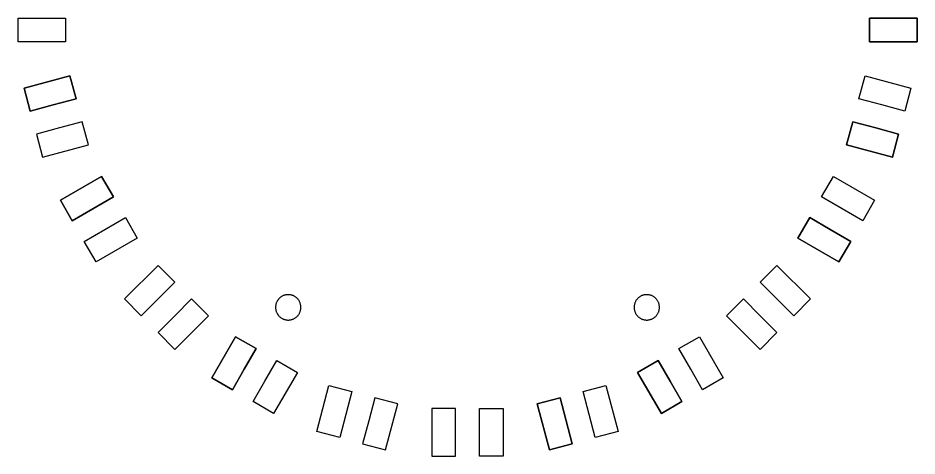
# Model space of a CAD drawing. Extents: x 89 to 208, y 46 to 165.
# Drawn here: x 91.9 to 205.4, y 48.6 to 103.8 of the extents above; entities that cross this region are included whole.
import ezdxf

# ---------------------------------------------------------------- set-up
doc = ezdxf.new("R2010")
doc.units = 0
doc.layers.get('0').update_dxf_attribs({"linetype": 'CONTINUOUS'})

# ---------------------------------------------------------------- blocks, each defined once
blk = doc.blocks.new('BLOCK_2')
at = {"color": 7}
blk.add_lwpolyline([(144.2, 48.55), (147.2, 48.55), (147.2, 51.55), (147.2, 54.55), (144.2, 54.55), (144.2, 48.55)], dxfattribs=at)
blk = doc.blocks.new('BLOCK_3')
at = {"color": 7}
blk.add_lwpolyline([(150.2, 48.55), (150.2, 51.55), (150.2, 54.55), (153.2, 54.55), (153.2, 48.55), (150.2, 48.55)], dxfattribs=at)
blk = doc.blocks.new('BLOCK_4')
at = {"color": 7}
blk.add_lwpolyline([(157.48, 55.12), (160.38, 55.9), (161.16, 53), (161.93, 50.1), (159.04, 49.32), (157.48, 55.12)], dxfattribs=at)
blk = doc.blocks.new('BLOCK_5')
at = {"color": 7}
blk.add_lwpolyline([(163.28, 56.67), (166.18, 57.45), (167.73, 51.65), (164.83, 50.88), (164.06, 53.77), (163.28, 56.67)], dxfattribs=at)
blk = doc.blocks.new('BLOCK_6')
at = {"color": 7}
blk.add_lwpolyline([(131.21, 57.45), (134.11, 56.67), (133.34, 53.77), (132.56, 50.88), (129.66, 51.65), (131.21, 57.45)], dxfattribs=at)
blk = doc.blocks.new('BLOCK_7')
at = {"color": 7}
blk.add_lwpolyline([(136.23, 53), (135.46, 50.1), (138.35, 49.32), (139.91, 55.12), (137.01, 55.9), (136.23, 53)], dxfattribs=at)
blk = doc.blocks.new('BLOCK_8')
at = {"color": 7}
blk.add_lwpolyline([(124.62, 60.6), (127.22, 59.1), (124.22, 53.91), (121.62, 55.41), (123.12, 58.01), (124.62, 60.6)], dxfattribs=at)
blk = doc.blocks.new('BLOCK_9')
at = {"color": 7}
blk.add_lwpolyline([(170.17, 59.1), (172.77, 60.6), (174.27, 58.01), (175.77, 55.41), (173.17, 53.91), (170.17, 59.1)], dxfattribs=at)
blk = doc.blocks.new('BLOCK_10')
at = {"color": 7}
blk.add_lwpolyline([(175.37, 62.1), (177.97, 63.6), (180.97, 58.41), (178.37, 56.91), (176.87, 59.51), (175.37, 62.1)], dxfattribs=at)
blk = doc.blocks.new('BLOCK_11')
at = {"color": 7}
blk.add_lwpolyline([(183.52, 68.36), (185.64, 66.24), (187.76, 64.12), (185.64, 61.99), (181.4, 66.24), (183.52, 68.36)], dxfattribs=at)
blk = doc.blocks.new('BLOCK_12')
at = {"color": 7}
blk.add_lwpolyline([(185.64, 70.48), (187.76, 72.6), (192.01, 68.36), (189.88, 66.24), (187.76, 68.36), (185.64, 70.48)], dxfattribs=at)
blk = doc.blocks.new('BLOCK_13')
at = {"color": 7}
blk.add_lwpolyline([(190.4, 76.03), (191.9, 78.63), (194.49, 77.13), (197.09, 75.63), (195.59, 73.03), (190.4, 76.03)], dxfattribs=at)
blk = doc.blocks.new('BLOCK_14')
at = {"color": 7}
blk.add_lwpolyline([(194.9, 83.83), (200.09, 80.83), (198.59, 78.23), (195.99, 79.73), (193.4, 81.23), (194.9, 83.83)], dxfattribs=at)
blk = doc.blocks.new('BLOCK_15')
at = {"color": 7}
blk.add_lwpolyline([(202.35, 86.27), (203.12, 89.17), (200.23, 89.94), (197.33, 90.72), (196.55, 87.82), (202.35, 86.27)], dxfattribs=at)
blk = doc.blocks.new('BLOCK_16')
at = {"color": 7}
blk.add_lwpolyline([(198.88, 96.52), (204.68, 94.96), (203.9, 92.07), (201, 92.84), (198.1, 93.62), (198.88, 96.52)], dxfattribs=at)
blk = doc.blocks.new('BLOCK_17')
at = {"color": 7}
blk.add_lwpolyline([(205.45, 100.8), (205.45, 103.8), (202.45, 103.8), (199.45, 103.8), (199.45, 100.8), (205.45, 100.8)], dxfattribs=at)
blk = doc.blocks.new('BLOCK_41')
at = {"color": 7}
blk.add_lwpolyline([(97.95, 100.8), (91.95, 100.8), (91.95, 103.8), (94.95, 103.8), (97.95, 103.8), (97.95, 100.8)], dxfattribs=at)
blk = doc.blocks.new('BLOCK_43')
at = {"color": 7}
blk.add_lwpolyline([(93.49, 92.07), (96.39, 92.84), (99.29, 93.62), (98.51, 96.52), (92.71, 94.96), (93.49, 92.07)], dxfattribs=at)
blk = doc.blocks.new('BLOCK_44')
at = {"color": 7}
blk.add_lwpolyline([(97.17, 89.94), (94.27, 89.17), (95.04, 86.27), (100.84, 87.82), (100.06, 90.72), (97.17, 89.94)], dxfattribs=at)
blk = doc.blocks.new('BLOCK_45')
at = {"color": 7}
blk.add_lwpolyline([(100.3, 75.63), (102.9, 77.13), (105.5, 78.63), (107, 76.03), (101.8, 73.03), (100.3, 75.63)], dxfattribs=at)
blk = doc.blocks.new('BLOCK_46')
at = {"color": 7}
blk.add_lwpolyline([(98.8, 78.23), (101.4, 79.73), (104, 81.23), (102.5, 83.83), (97.3, 80.83), (98.8, 78.23)], dxfattribs=at)
blk = doc.blocks.new('BLOCK_47')
at = {"color": 7}
blk.add_lwpolyline([(107.51, 66.24), (109.63, 68.36), (111.75, 70.48), (109.63, 72.6), (105.39, 68.36), (107.51, 66.24)], dxfattribs=at)
blk = doc.blocks.new('BLOCK_48')
at = {"color": 7}
blk.add_lwpolyline([(109.63, 64.12), (111.75, 66.24), (113.87, 68.36), (115.99, 66.24), (111.75, 61.99), (109.63, 64.12)], dxfattribs=at)
blk = doc.blocks.new('BLOCK_49')
at = {"color": 7}
blk.add_lwpolyline([(119.42, 63.6), (122.02, 62.1), (120.52, 59.51), (119.02, 56.91), (116.42, 58.41), (119.42, 63.6)], dxfattribs=at)
blk = doc.blocks.new('BLOCK_51')
at = {"color": 7}
blk.add_lwpolyline([(161.16, 53), (160.38, 55.9), (157.48, 55.12), (159.04, 49.32), (161.93, 50.1), (161.16, 53)], dxfattribs=at)
blk = doc.blocks.new('BLOCK_52')
at = {"color": 7}
blk.add_lwpolyline([(133.34, 53.77), (132.56, 50.88), (129.66, 51.65), (131.21, 57.45), (134.11, 56.67), (133.34, 53.77)], dxfattribs=at)
blk = doc.blocks.new('BLOCK_53')
at = {"color": 7}
blk.add_lwpolyline([(174.27, 58.01), (172.77, 60.6), (170.17, 59.1), (173.17, 53.91), (175.77, 55.41), (174.27, 58.01)], dxfattribs=at)
blk = doc.blocks.new('BLOCK_54')
at = {"color": 7}
blk.add_lwpolyline([(185.64, 66.24), (183.52, 68.36), (181.4, 66.24), (185.64, 61.99), (187.76, 64.12), (185.64, 66.24)], dxfattribs=at)
blk = doc.blocks.new('BLOCK_55')
at = {"color": 7}
blk.add_lwpolyline([(194.49, 77.13), (191.9, 78.63), (190.4, 76.03), (195.59, 73.03), (197.09, 75.63), (194.49, 77.13)], dxfattribs=at)
blk = doc.blocks.new('BLOCK_56')
at = {"color": 7}
blk.add_lwpolyline([(200.23, 89.94), (203.12, 89.17), (202.35, 86.27), (196.55, 87.82), (197.33, 90.72), (200.23, 89.94)], dxfattribs=at)
blk = doc.blocks.new('BLOCK_57')
at = {"color": 7}
blk.add_lwpolyline([(202.45, 103.8), (205.45, 103.8), (205.45, 100.8), (199.45, 100.8), (199.45, 103.8), (202.45, 103.8)], dxfattribs=at)
blk = doc.blocks.new('BLOCK_70')
at = {"color": 7}
blk.add_lwpolyline([(96.39, 92.84), (93.49, 92.07), (92.71, 94.96), (98.51, 96.52), (99.29, 93.62), (96.39, 92.84)], dxfattribs=at)
blk = doc.blocks.new('BLOCK_71')
at = {"color": 7}
blk.add_lwpolyline([(101.4, 79.73), (98.8, 78.23), (97.3, 80.83), (102.5, 83.83), (104, 81.23), (101.4, 79.73)], dxfattribs=at)
blk = doc.blocks.new('BLOCK_72')
at = {"color": 7}
blk.add_lwpolyline([(109.63, 68.36), (107.51, 66.24), (105.39, 68.36), (109.63, 72.6), (111.75, 70.48), (109.63, 68.36)], dxfattribs=at)
blk = doc.blocks.new('BLOCK_73')
at = {"color": 7}
blk.add_lwpolyline([(120.52, 59.51), (122.02, 62.1), (119.42, 63.6), (116.42, 58.41), (119.02, 56.91), (120.52, 59.51)], dxfattribs=at)
blk = doc.blocks.new('BLOCK_77')
at = {"color": 7}
blk.add_open_spline([(169.73, 67.3), (169.73, 67.36), (169.73, 67.41), (169.74, 67.47), (169.74, 67.52), (169.75, 67.57), (169.76, 67.63), (169.77, 67.68), (169.79, 67.73), (169.8, 67.78), (169.82, 67.83), (169.84, 67.88), (169.86, 67.93), (169.88, 67.97), (169.9, 68.02), (169.92, 68.07), (169.95, 68.11), (169.97, 68.16), (170, 68.2), (170.03, 68.24), (170.06, 68.28), (170.1, 68.32), (170.13, 68.36), (170.16, 68.4), (170.2, 68.44), (170.23, 68.47), (170.27, 68.51), (170.31, 68.54), (170.35, 68.57), (170.39, 68.6), (170.44, 68.63), (170.48, 68.66), (170.52, 68.69), (170.57, 68.71), (170.61, 68.74), (170.66, 68.76), (170.71, 68.78), (170.76, 68.8), (170.8, 68.82), (170.85, 68.83), (170.9, 68.85), (170.96, 68.86), (171.01, 68.87), (171.06, 68.88), (171.11, 68.89), (171.17, 68.9), (171.22, 68.9), (171.27, 68.9), (171.33, 68.9), (171.39, 68.9), (171.44, 68.9), (171.49, 68.9), (171.55, 68.89), (171.6, 68.88), (171.65, 68.87), (171.7, 68.86), (171.76, 68.85), (171.81, 68.83), (171.86, 68.82), (171.91, 68.8), (171.95, 68.78), (172, 68.76), (172.05, 68.74), (172.09, 68.71), (172.14, 68.69), (172.18, 68.66), (172.22, 68.63), (172.27, 68.6), (172.31, 68.57), (172.35, 68.54), (172.39, 68.51), (172.43, 68.47), (172.46, 68.44), (172.5, 68.4), (172.53, 68.36), (172.56, 68.32), (172.6, 68.28), (172.63, 68.24), (172.66, 68.2), (172.69, 68.16), (172.71, 68.11), (172.74, 68.07), (172.76, 68.02), (172.78, 67.97), (172.8, 67.93), (172.82, 67.88), (172.84, 67.83), (172.86, 67.78), (172.87, 67.73), (172.89, 67.68), (172.9, 67.63), (172.91, 67.57), (172.92, 67.52), (172.92, 67.47), (172.93, 67.41), (172.93, 67.36), (172.93, 67.3), (172.93, 67.25), (172.93, 67.19), (172.92, 67.14), (172.92, 67.09), (172.91, 67.03), (172.9, 66.98), (172.89, 66.93), (172.87, 66.88), (172.86, 66.83), (172.84, 66.78), (172.82, 66.73), (172.8, 66.68), (172.78, 66.63), (172.76, 66.59), (172.74, 66.54), (172.71, 66.5), (172.69, 66.45), (172.66, 66.41), (172.63, 66.37), (172.6, 66.33), (172.56, 66.29), (172.53, 66.25), (172.5, 66.21), (172.46, 66.17), (172.43, 66.14), (172.39, 66.1), (172.35, 66.07), (172.31, 66.04), (172.27, 66.01), (172.22, 65.98), (172.18, 65.95), (172.14, 65.92), (172.09, 65.9), (172.05, 65.87), (172, 65.85), (171.95, 65.83), (171.91, 65.81), (171.86, 65.79), (171.81, 65.78), (171.76, 65.76), (171.7, 65.75), (171.65, 65.74), (171.6, 65.73), (171.55, 65.72), (171.49, 65.71), (171.44, 65.71), (171.39, 65.7), (171.33, 65.7), (171.27, 65.7), (171.22, 65.71), (171.17, 65.71), (171.11, 65.72), (171.06, 65.73), (171.01, 65.74), (170.96, 65.75), (170.9, 65.76), (170.85, 65.78), (170.8, 65.79), (170.76, 65.81), (170.71, 65.83), (170.66, 65.85), (170.61, 65.87), (170.57, 65.9), (170.52, 65.92), (170.48, 65.95), (170.44, 65.98), (170.39, 66.01), (170.35, 66.04), (170.31, 66.07), (170.27, 66.1), (170.23, 66.14), (170.2, 66.17), (170.16, 66.21), (170.13, 66.25), (170.1, 66.29), (170.06, 66.33), (170.03, 66.37), (170, 66.41), (169.97, 66.45), (169.95, 66.5), (169.92, 66.54), (169.9, 66.59), (169.88, 66.63), (169.86, 66.68), (169.84, 66.73), (169.82, 66.78), (169.8, 66.83), (169.79, 66.88), (169.77, 66.93), (169.76, 66.98), (169.75, 67.03), (169.74, 67.09), (169.74, 67.14), (169.73, 67.19), (169.73, 67.25), (169.73, 67.3), (169.73, 67.3), (169.73, 67.3), (169.73, 67.3), (169.73, 67.3), (169.73, 67.3), (169.73, 67.3), (169.73, 67.3), (169.73, 67.3), (169.73, 67.3), (169.73, 67.3), (169.73, 67.3), (169.73, 67.3), (169.73, 67.3), (169.73, 67.3), (169.73, 67.3), (169.73, 67.3), (169.73, 67.3), (169.73, 67.3), (169.73, 67.3), (169.73, 67.3), (169.73, 67.3), (169.73, 67.3), (169.73, 67.3), (169.73, 67.3), (169.73, 67.3), (169.73, 67.3), (169.73, 67.3), (169.73, 67.3), (169.73, 67.3), (169.73, 67.3), (169.73, 67.3), (169.73, 67.3), (169.73, 67.3), (169.73, 67.3), (169.73, 67.3), (169.73, 67.3), (169.73, 67.3), (169.73, 67.3), (169.73, 67.3), (169.73, 67.3), (169.73, 67.3), (169.73, 67.3), (169.73, 67.3), (169.73, 67.3), (169.73, 67.3), (169.73, 67.3), (169.73, 67.3), (169.73, 67.3)], degree=3, knots=[0, 0, 0, 0, 1, 1, 1, 2, 2, 2, 3, 3, 3, 4, 4, 4, 5, 5, 5, 6, 6, 6, 7, 7, 7, 8, 8, 8, 9, 9, 9, 10, 10, 10, 11, 11, 11, 12, 12, 12, 13, 13, 13, 14, 14, 14, 15, 15, 15, 16, 16, 16, 17, 17, 17, 18, 18, 18, 19, 19, 19, 20, 20, 20, 21, 21, 21, 22, 22, 22, 23, 23, 23, 24, 24, 24, 25, 25, 25, 26, 26, 26, 27, 27, 27, 28, 28, 28, 29, 29, 29, 30, 30, 30, 31, 31, 31, 32, 32, 32, 33, 33, 33, 34, 34, 34, 35, 35, 35, 36, 36, 36, 37, 37, 37, 38, 38, 38, 39, 39, 39, 40, 40, 40, 41, 41, 41, 42, 42, 42, 43, 43, 43, 44, 44, 44, 45, 45, 45, 46, 46, 46, 47, 47, 47, 48, 48, 48, 49, 49, 49, 50, 50, 50, 51, 51, 51, 52, 52, 52, 53, 53, 53, 54, 54, 54, 55, 55, 55, 56, 56, 56, 57, 57, 57, 58, 58, 58, 59, 59, 59, 60, 60, 60, 61, 61, 61, 62, 62, 62, 63, 63, 63, 64, 64, 64, 65, 65, 65, 66, 66, 66, 67, 67, 67, 68, 68, 68, 69, 69, 69, 70, 70, 70, 71, 71, 71, 72, 72, 72, 73, 73, 73, 74, 74, 74, 75, 75, 75, 76, 76, 76, 77, 77, 77, 78, 78, 78, 79, 79, 79, 80, 80, 80, 80], dxfattribs=at)
blk = doc.blocks.new('BLOCK_78')
at = {"color": 7}
blk.add_open_spline([(124.46, 67.3), (124.46, 67.36), (124.46, 67.41), (124.47, 67.47), (124.48, 67.52), (124.48, 67.57), (124.49, 67.63), (124.5, 67.68), (124.52, 67.73), (124.53, 67.78), (124.55, 67.83), (124.57, 67.88), (124.59, 67.93), (124.61, 67.97), (124.63, 68.02), (124.65, 68.07), (124.68, 68.11), (124.71, 68.16), (124.73, 68.2), (124.76, 68.24), (124.79, 68.28), (124.83, 68.32), (124.86, 68.36), (124.89, 68.4), (124.93, 68.44), (124.97, 68.47), (125, 68.51), (125.04, 68.54), (125.08, 68.57), (125.12, 68.6), (125.17, 68.63), (125.21, 68.66), (125.25, 68.69), (125.3, 68.71), (125.34, 68.74), (125.39, 68.76), (125.44, 68.78), (125.49, 68.8), (125.54, 68.82), (125.59, 68.83), (125.64, 68.85), (125.69, 68.86), (125.74, 68.87), (125.79, 68.88), (125.84, 68.89), (125.9, 68.9), (125.95, 68.9), (126.01, 68.9), (126.06, 68.9), (126.12, 68.9), (126.17, 68.9), (126.23, 68.9), (126.28, 68.89), (126.33, 68.88), (126.38, 68.87), (126.44, 68.86), (126.49, 68.85), (126.54, 68.83), (126.59, 68.82), (126.64, 68.8), (126.68, 68.78), (126.73, 68.76), (126.78, 68.74), (126.82, 68.71), (126.87, 68.69), (126.91, 68.66), (126.96, 68.63), (127, 68.6), (127.04, 68.57), (127.08, 68.54), (127.12, 68.51), (127.16, 68.47), (127.19, 68.44), (127.23, 68.4), (127.26, 68.36), (127.3, 68.32), (127.33, 68.28), (127.36, 68.24), (127.39, 68.2), (127.42, 68.16), (127.44, 68.11), (127.47, 68.07), (127.49, 68.02), (127.52, 67.97), (127.54, 67.93), (127.56, 67.88), (127.57, 67.83), (127.59, 67.78), (127.61, 67.73), (127.62, 67.68), (127.63, 67.63), (127.64, 67.57), (127.65, 67.52), (127.65, 67.47), (127.66, 67.41), (127.66, 67.36), (127.66, 67.3), (127.66, 67.25), (127.66, 67.19), (127.65, 67.14), (127.65, 67.09), (127.64, 67.03), (127.63, 66.98), (127.62, 66.93), (127.61, 66.88), (127.59, 66.83), (127.57, 66.78), (127.56, 66.73), (127.54, 66.68), (127.52, 66.63), (127.49, 66.59), (127.47, 66.54), (127.44, 66.5), (127.42, 66.45), (127.39, 66.41), (127.36, 66.37), (127.33, 66.33), (127.3, 66.29), (127.26, 66.25), (127.23, 66.21), (127.19, 66.17), (127.16, 66.14), (127.12, 66.1), (127.08, 66.07), (127.04, 66.04), (127, 66.01), (126.96, 65.98), (126.91, 65.95), (126.87, 65.92), (126.82, 65.9), (126.78, 65.87), (126.73, 65.85), (126.68, 65.83), (126.64, 65.81), (126.59, 65.79), (126.54, 65.78), (126.49, 65.76), (126.44, 65.75), (126.38, 65.74), (126.33, 65.73), (126.28, 65.72), (126.23, 65.71), (126.17, 65.71), (126.12, 65.7), (126.06, 65.7), (126.01, 65.7), (125.95, 65.71), (125.9, 65.71), (125.84, 65.72), (125.79, 65.73), (125.74, 65.74), (125.69, 65.75), (125.64, 65.76), (125.59, 65.78), (125.54, 65.79), (125.49, 65.81), (125.44, 65.83), (125.39, 65.85), (125.34, 65.87), (125.3, 65.9), (125.25, 65.92), (125.21, 65.95), (125.17, 65.98), (125.12, 66.01), (125.08, 66.04), (125.04, 66.07), (125, 66.1), (124.97, 66.14), (124.93, 66.17), (124.89, 66.21), (124.86, 66.25), (124.83, 66.29), (124.79, 66.33), (124.76, 66.37), (124.73, 66.41), (124.71, 66.45), (124.68, 66.5), (124.65, 66.54), (124.63, 66.59), (124.61, 66.63), (124.59, 66.68), (124.57, 66.73), (124.55, 66.78), (124.53, 66.83), (124.52, 66.88), (124.5, 66.93), (124.49, 66.98), (124.48, 67.03), (124.48, 67.09), (124.47, 67.14), (124.46, 67.19), (124.46, 67.25), (124.46, 67.3), (124.46, 67.3), (124.46, 67.3), (124.46, 67.3), (124.46, 67.3), (124.46, 67.3), (124.46, 67.3), (124.46, 67.3), (124.46, 67.3), (124.46, 67.3), (124.46, 67.3), (124.46, 67.3), (124.46, 67.3), (124.46, 67.3), (124.46, 67.3), (124.46, 67.3), (124.46, 67.3), (124.46, 67.3), (124.46, 67.3), (124.46, 67.3), (124.46, 67.3), (124.46, 67.3), (124.46, 67.3), (124.46, 67.3), (124.46, 67.3), (124.46, 67.3), (124.46, 67.3), (124.46, 67.3), (124.46, 67.3), (124.46, 67.3), (124.46, 67.3), (124.46, 67.3), (124.46, 67.3), (124.46, 67.3), (124.46, 67.3), (124.46, 67.3), (124.46, 67.3), (124.46, 67.3), (124.46, 67.3), (124.46, 67.3), (124.46, 67.3), (124.46, 67.3), (124.46, 67.3), (124.46, 67.3), (124.46, 67.3), (124.46, 67.3), (124.46, 67.3), (124.46, 67.3), (124.46, 67.3)], degree=3, knots=[0, 0, 0, 0, 1, 1, 1, 2, 2, 2, 3, 3, 3, 4, 4, 4, 5, 5, 5, 6, 6, 6, 7, 7, 7, 8, 8, 8, 9, 9, 9, 10, 10, 10, 11, 11, 11, 12, 12, 12, 13, 13, 13, 14, 14, 14, 15, 15, 15, 16, 16, 16, 17, 17, 17, 18, 18, 18, 19, 19, 19, 20, 20, 20, 21, 21, 21, 22, 22, 22, 23, 23, 23, 24, 24, 24, 25, 25, 25, 26, 26, 26, 27, 27, 27, 28, 28, 28, 29, 29, 29, 30, 30, 30, 31, 31, 31, 32, 32, 32, 33, 33, 33, 34, 34, 34, 35, 35, 35, 36, 36, 36, 37, 37, 37, 38, 38, 38, 39, 39, 39, 40, 40, 40, 41, 41, 41, 42, 42, 42, 43, 43, 43, 44, 44, 44, 45, 45, 45, 46, 46, 46, 47, 47, 47, 48, 48, 48, 49, 49, 49, 50, 50, 50, 51, 51, 51, 52, 52, 52, 53, 53, 53, 54, 54, 54, 55, 55, 55, 56, 56, 56, 57, 57, 57, 58, 58, 58, 59, 59, 59, 60, 60, 60, 61, 61, 61, 62, 62, 62, 63, 63, 63, 64, 64, 64, 65, 65, 65, 66, 66, 66, 67, 67, 67, 68, 68, 68, 69, 69, 69, 70, 70, 70, 71, 71, 71, 72, 72, 72, 73, 73, 73, 74, 74, 74, 75, 75, 75, 76, 76, 76, 77, 77, 77, 78, 78, 78, 79, 79, 79, 80, 80, 80, 80], dxfattribs=at)

msp = doc.modelspace()

# ---------------------------------------------------------------- block references
for name in ['BLOCK_41', 'BLOCK_17', 'BLOCK_57', 'BLOCK_43', 'BLOCK_70', 'BLOCK_16', 'BLOCK_44', 'BLOCK_15', 'BLOCK_56', 'BLOCK_46', 'BLOCK_71', 'BLOCK_14', 'BLOCK_45', 'BLOCK_13', 'BLOCK_55', 'BLOCK_47', 'BLOCK_72', 'BLOCK_12', 'BLOCK_48', 'BLOCK_78', 'BLOCK_77', 'BLOCK_11', 'BLOCK_54', 'BLOCK_49', 'BLOCK_73', 'BLOCK_10', 'BLOCK_8', 'BLOCK_9', 'BLOCK_53', 'BLOCK_6', 'BLOCK_52', 'BLOCK_5', 'BLOCK_7', 'BLOCK_4', 'BLOCK_51', 'BLOCK_2', 'BLOCK_3']:
    msp.add_blockref(name, (0, 0))

doc.saveas('drawing.dxf')
